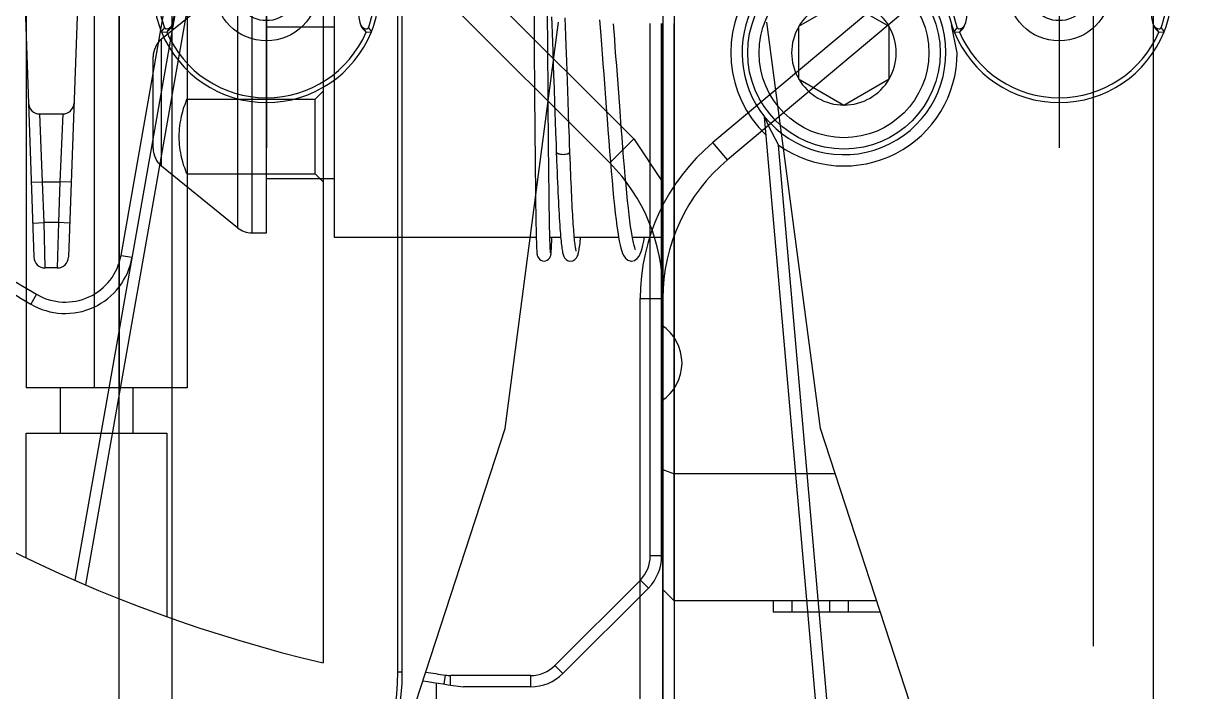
# Model space of a CAD drawing. Header units: millimetres. Extents: x -97344 to -49824, y -57049 to -40247.
# Drawn here: x -69317.9 to -69265.7, y -52841.4 to -52811.9 of the extents above; entities that cross this region are included whole.
import ezdxf

# ---------------------------------------------------------------- set-up
doc = ezdxf.new("R2010")
doc.units = ezdxf.units.MM
doc.header["$LTSCALE"] = 200
doc.linetypes.add('DOT_CENTER', pattern=[14, 12, -1, 0, -1])
for name, color, linetype in [('1', 7, 'Continuous'), ('DIM', 3, 'Continuous'), ('LAY0001', 7, 'Continuous'), ('LAY0012', 7, 'Continuous')]:
    doc.layers.add(name, color=color, linetype=linetype)

# ---------------------------------------------------------------- blocks, each defined once
blk = doc.blocks.new('23-D1024-A_DV_LOCATION_PIN_Absen-PL_2__337', base_point=(896.261, -3.18))
at = {"color": 7, "linetype": 'Continuous'}
for p, q in [((896.617, 3.699), (896.595, 3.644)), ((896.847, 3.704), (896.617, 3.699)), ((897.013, 3.547), (896.847, 3.704)), ((905.653, 3.704), (905.487, 3.547)), ((905.883, 3.699), (905.653, 3.704)), ((905.975, 3.457), (905.883, 3.699)), ((896.525, 3.457), (896.403, 3.045)), ((896.595, 3.644), (896.525, 3.457)), ((896.671, 3.28), (896.609, 3.057)), ((896.72, 3.436), (896.671, 3.28)), ((896.747, 3.513), (896.72, 3.436)), ((896.821, 3.569), (896.747, 3.513)), ((896.834, 3.57), (896.821, 3.569)), ((896.952, 3.537), (896.834, 3.57)), ((897.049, 3.464), (896.952, 3.537)), ((897.124, 3.287), (897.013, 3.547)), ((897.039, 3.479), (897.013, 3.547)), ((897.069, 3.433), (897.039, 3.479)), ((897.065, 3.452), (897.049, 3.464)), ((897.169, 3.06), (897.124, 3.287)), ((905.376, 3.287), (905.331, 3.06)), ((905.441, 3.466), (905.376, 3.287)), ((905.461, 3.479), (905.431, 3.433)), ((905.451, 3.464), (905.436, 3.453)), ((905.487, 3.547), (905.441, 3.466)), ((905.548, 3.537), (905.451, 3.464)), ((905.487, 3.547), (905.461, 3.479)), ((905.666, 3.57), (905.548, 3.537)), ((905.679, 3.569), (905.666, 3.57)), ((905.753, 3.513), (905.679, 3.569)), ((905.78, 3.436), (905.753, 3.513)), ((905.829, 3.28), (905.78, 3.436)), ((905.891, 3.057), (905.829, 3.28)), ((906.097, 3.045), (905.975, 3.457)), ((896.327, 2.692), (896.261, 2.149)), ((896.399, 3.03), (896.327, 2.692)), ((896.403, 3.045), (896.399, 3.03)), ((896.567, 2.883), (896.51, 2.579)), ((896.571, 2.897), (896.567, 2.883)), ((896.609, 3.057), (896.571, 2.897)), ((897.171, 3.044), (897.169, 3.06)), ((897.201, 2.701), (897.171, 3.044)), ((897.209, 2.473), (897.201, 2.701)), ((905.299, 2.701), (905.294, 2.584)), ((905.329, 3.044), (905.299, 2.701)), ((905.331, 3.06), (905.329, 3.044)), ((905.929, 2.897), (905.891, 3.057)), ((905.933, 2.883), (905.929, 2.897)), ((905.99, 2.579), (905.933, 2.883)), ((906.101, 3.03), (906.097, 3.045)), ((906.164, 2.741), (906.101, 3.03)), ((906.173, 2.692), (906.164, 2.741)), ((906.239, 2.149), (906.173, 2.692)), ((896.261, 2.149), (896.261, 1.49)), ((896.497, 2.489), (896.458, 2.104)), ((896.458, 2.104), (896.458, 1.535)), ((896.51, 2.579), (896.497, 2.489)), ((897.213, 2.152), (897.209, 2.473)), ((897.213, 1.488), (897.213, 2.152)), ((905.291, 2.473), (905.287, 2.152)), ((905.287, 2.152), (905.287, 1.488)), ((905.294, 2.584), (905.291, 2.473)), ((906.003, 2.489), (905.99, 2.579)), ((906.042, 2.104), (906.003, 2.489)), ((906.042, 1.535), (906.042, 2.104)), ((906.25, 1.82), (906.239, 2.149)), ((906.239, 1.49), (906.25, 1.82)), ((896.261, 1.49), (896.327, 0.948)), ((896.458, 1.535), (896.497, 1.15)), ((896.497, 1.15), (896.51, 1.06)), ((896.51, 1.06), (896.567, 0.756)), ((897.201, 0.938), (897.209, 1.166)), ((897.209, 1.166), (897.213, 1.488)), ((905.287, 1.488), (905.291, 1.166)), ((905.291, 1.166), (905.294, 1.055)), ((905.294, 1.055), (905.299, 0.938)), ((905.933, 0.756), (905.99, 1.06)), ((905.99, 1.06), (906.003, 1.15)), ((906.003, 1.15), (906.042, 1.535)), ((906.173, 0.948), (906.239, 1.49)), ((896.327, 0.948), (896.399, 0.61)), ((896.399, 0.61), (896.403, 0.594)), ((896.403, 0.594), (896.525, 0.183)), ((896.567, 0.756), (896.571, 0.742)), ((896.571, 0.742), (896.609, 0.583)), ((896.609, 0.583), (896.671, 0.359)), ((897.124, 0.353), (897.169, 0.58)), ((897.169, 0.58), (897.171, 0.595)), ((897.171, 0.595), (897.201, 0.938)), ((905.299, 0.938), (905.329, 0.595)), ((905.329, 0.595), (905.331, 0.58)), ((905.331, 0.58), (905.376, 0.353)), ((905.829, 0.359), (905.891, 0.583)), ((905.891, 0.583), (905.929, 0.742)), ((905.929, 0.742), (905.933, 0.756)), ((905.975, 0.183), (906.097, 0.594)), ((906.097, 0.594), (906.101, 0.61)), ((906.101, 0.61), (906.164, 0.898)), ((906.164, 0.898), (906.173, 0.948)), ((896.525, 0.183), (896.595, -0.005)), ((896.671, 0.359), (896.72, 0.203)), ((896.72, 0.203), (896.747, 0.126)), ((896.747, 0.126), (896.821, 0.07)), ((896.821, 0.07), (896.834, 0.07)), ((896.834, 0.07), (896.952, 0.102)), ((896.847, -0.064), (897.013, 0.092)), ((896.952, 0.102), (897.049, 0.175)), ((897.013, 0.092), (897.124, 0.353)), ((897.039, 0.16), (897.013, 0.092)), ((897.069, 0.206), (897.039, 0.16)), ((897.049, 0.175), (897.065, 0.187)), ((905.376, 0.353), (905.441, 0.173)), ((905.431, 0.206), (905.461, 0.16)), ((905.436, 0.187), (905.451, 0.175)), ((905.441, 0.173), (905.487, 0.092)), ((905.451, 0.175), (905.548, 0.102)), ((905.461, 0.16), (905.487, 0.092)), ((905.487, 0.092), (905.653, -0.064)), ((905.548, 0.102), (905.666, 0.07)), ((905.666, 0.07), (905.679, 0.07)), ((905.679, 0.07), (905.753, 0.126)), ((905.753, 0.126), (905.78, 0.203)), ((905.78, 0.203), (905.829, 0.359)), ((905.883, -0.06), (905.975, 0.183)), ((896.595, -0.005), (896.617, -0.06)), ((896.617, -0.06), (896.847, -0.064)), ((905.653, -0.064), (905.883, -0.06))]:
    blk.add_line(p, q, dxfattribs=at)
at = {"color": 140, "linetype": 'Continuous'}
for p, q in [((896.747, 3.513), (896.617, 3.699)), ((896.847, 3.704), (896.952, 3.537)), ((905.548, 3.537), (905.653, 3.704)), ((905.883, 3.699), (905.753, 3.513)), ((896.617, -0.06), (896.747, 0.126)), ((896.952, 0.102), (896.847, -0.064)), ((905.653, -0.064), (905.548, 0.102)), ((905.753, 0.126), (905.883, -0.06))]:
    blk.add_line(p, q, dxfattribs=at)
for radius in [2.276, 1.382]:
    blk.add_circle((901.25, 1.82), radius, dxfattribs=at)
at = {"color": 7, "linetype": 'Continuous'}
for start, end in [(22.0771, 157.9229), (202.0771, 337.9229)]:
    blk.add_arc((901.25, 1.82), 5, start, end, dxfattribs=at)
at = {"color": 140, "linetype": 'Continuous'}
for start, end in [(23.1678, 156.8322), (203.1678, 336.8322)]:
    blk.add_arc((901.25, 1.82), 4.789, start, end, dxfattribs=at)
at = {"layer": '1', "color": 1, "linetype": 'DOT_CENTER'}
for p, q in [((901.25, 8.82), (901.25, -5.18)), ((908.25, 1.82), (894.25, 1.82))]:
    blk.add_line(p, q, dxfattribs=at)
blk = doc.blocks.new('23-D1024-A_DV_LOCATION_PIN_Absen-PL__338', base_point=(431.261, -3.18))
at = {"color": 7, "linetype": 'Continuous'}
for p, q in [((431.617, 3.699), (431.595, 3.644)), ((431.847, 3.704), (431.617, 3.699)), ((432.013, 3.547), (431.847, 3.704)), ((440.653, 3.704), (440.487, 3.547)), ((440.883, 3.699), (440.653, 3.704)), ((440.975, 3.457), (440.883, 3.699)), ((431.525, 3.457), (431.403, 3.045)), ((431.595, 3.644), (431.525, 3.457)), ((431.671, 3.28), (431.609, 3.057)), ((431.72, 3.436), (431.671, 3.28)), ((431.747, 3.513), (431.72, 3.436)), ((431.821, 3.569), (431.747, 3.513)), ((431.834, 3.57), (431.821, 3.569)), ((431.952, 3.537), (431.834, 3.57)), ((432.049, 3.464), (431.952, 3.537)), ((432.124, 3.287), (432.013, 3.547)), ((432.039, 3.479), (432.013, 3.547)), ((432.069, 3.433), (432.039, 3.479)), ((432.065, 3.452), (432.049, 3.464)), ((432.169, 3.06), (432.124, 3.287)), ((440.376, 3.287), (440.331, 3.06)), ((440.441, 3.466), (440.376, 3.287)), ((440.461, 3.479), (440.431, 3.433)), ((440.451, 3.464), (440.436, 3.453)), ((440.487, 3.547), (440.441, 3.466)), ((440.548, 3.537), (440.451, 3.464)), ((440.487, 3.547), (440.461, 3.479)), ((440.666, 3.57), (440.548, 3.537)), ((440.679, 3.569), (440.666, 3.57)), ((440.753, 3.513), (440.679, 3.569)), ((440.78, 3.436), (440.753, 3.513)), ((440.829, 3.28), (440.78, 3.436)), ((440.891, 3.057), (440.829, 3.28)), ((441.097, 3.045), (440.975, 3.457)), ((431.327, 2.692), (431.261, 2.149)), ((431.399, 3.03), (431.327, 2.692)), ((431.403, 3.045), (431.399, 3.03)), ((431.567, 2.883), (431.51, 2.579)), ((431.571, 2.897), (431.567, 2.883)), ((431.609, 3.057), (431.571, 2.897)), ((432.171, 3.044), (432.169, 3.06)), ((432.201, 2.701), (432.171, 3.044)), ((432.209, 2.473), (432.201, 2.701)), ((440.299, 2.701), (440.294, 2.584)), ((440.329, 3.044), (440.299, 2.701)), ((440.331, 3.06), (440.329, 3.044)), ((440.929, 2.897), (440.891, 3.057)), ((440.933, 2.883), (440.929, 2.897)), ((440.99, 2.579), (440.933, 2.883)), ((441.101, 3.03), (441.097, 3.045)), ((441.164, 2.741), (441.101, 3.03)), ((441.173, 2.692), (441.164, 2.741)), ((441.239, 2.149), (441.173, 2.692)), ((431.261, 2.149), (431.261, 1.49)), ((431.497, 2.489), (431.458, 2.104)), ((431.458, 2.104), (431.458, 1.535)), ((431.51, 2.579), (431.497, 2.489)), ((432.213, 2.152), (432.209, 2.473)), ((432.213, 1.488), (432.213, 2.152)), ((440.291, 2.473), (440.287, 2.152)), ((440.287, 2.152), (440.287, 1.488)), ((440.294, 2.584), (440.291, 2.473)), ((441.003, 2.489), (440.99, 2.579)), ((441.042, 2.104), (441.003, 2.489)), ((441.042, 1.535), (441.042, 2.104)), ((441.25, 1.82), (441.239, 2.149)), ((441.239, 1.49), (441.25, 1.82)), ((431.261, 1.49), (431.327, 0.948)), ((431.458, 1.535), (431.497, 1.15)), ((431.497, 1.15), (431.51, 1.06)), ((431.51, 1.06), (431.567, 0.756)), ((432.201, 0.938), (432.209, 1.166)), ((432.209, 1.166), (432.213, 1.488)), ((440.287, 1.488), (440.291, 1.166)), ((440.291, 1.166), (440.294, 1.055)), ((440.294, 1.055), (440.299, 0.938)), ((440.933, 0.756), (440.99, 1.06)), ((440.99, 1.06), (441.003, 1.15)), ((441.003, 1.15), (441.042, 1.535)), ((441.173, 0.948), (441.239, 1.49)), ((431.327, 0.948), (431.399, 0.61)), ((431.399, 0.61), (431.403, 0.594)), ((431.403, 0.594), (431.525, 0.183)), ((431.567, 0.756), (431.571, 0.742)), ((431.571, 0.742), (431.609, 0.583)), ((431.609, 0.583), (431.671, 0.359)), ((432.124, 0.353), (432.169, 0.58)), ((432.169, 0.58), (432.171, 0.595)), ((432.171, 0.595), (432.201, 0.938)), ((440.299, 0.938), (440.329, 0.595)), ((440.329, 0.595), (440.331, 0.58)), ((440.331, 0.58), (440.376, 0.353)), ((440.829, 0.359), (440.891, 0.583)), ((440.891, 0.583), (440.929, 0.742)), ((440.929, 0.742), (440.933, 0.756)), ((440.975, 0.183), (441.097, 0.594)), ((441.097, 0.594), (441.101, 0.61)), ((441.101, 0.61), (441.164, 0.898)), ((441.164, 0.898), (441.173, 0.948)), ((431.525, 0.183), (431.595, -0.005)), ((431.671, 0.359), (431.72, 0.203)), ((431.72, 0.203), (431.747, 0.126)), ((431.747, 0.126), (431.821, 0.07)), ((431.821, 0.07), (431.834, 0.07)), ((431.834, 0.07), (431.952, 0.102)), ((431.847, -0.064), (432.013, 0.092)), ((431.952, 0.102), (432.049, 0.175)), ((432.013, 0.092), (432.124, 0.353)), ((432.013, 0.092), (432.039, 0.16)), ((432.039, 0.16), (432.069, 0.206)), ((432.049, 0.175), (432.065, 0.187)), ((440.376, 0.353), (440.441, 0.173)), ((440.431, 0.206), (440.461, 0.16)), ((440.436, 0.187), (440.451, 0.175)), ((440.441, 0.173), (440.487, 0.092)), ((440.451, 0.175), (440.548, 0.102)), ((440.461, 0.16), (440.487, 0.092)), ((440.487, 0.092), (440.653, -0.064)), ((440.548, 0.102), (440.666, 0.07)), ((440.666, 0.07), (440.679, 0.07)), ((440.679, 0.07), (440.753, 0.126)), ((440.753, 0.126), (440.78, 0.203)), ((440.78, 0.203), (440.829, 0.359)), ((440.883, -0.06), (440.975, 0.183)), ((431.595, -0.005), (431.617, -0.06)), ((431.617, -0.06), (431.847, -0.064)), ((440.653, -0.064), (440.883, -0.06))]:
    blk.add_line(p, q, dxfattribs=at)
at = {"color": 140, "linetype": 'Continuous'}
for p, q in [((431.747, 3.513), (431.617, 3.699)), ((431.847, 3.704), (431.952, 3.537)), ((440.548, 3.537), (440.653, 3.704)), ((440.883, 3.699), (440.753, 3.513)), ((431.617, -0.06), (431.747, 0.126)), ((431.952, 0.102), (431.847, -0.064)), ((440.653, -0.064), (440.548, 0.102)), ((440.753, 0.126), (440.883, -0.06))]:
    blk.add_line(p, q, dxfattribs=at)
for radius in [2.276, 1.382]:
    blk.add_circle((436.25, 1.82), radius, dxfattribs=at)
at = {"color": 7, "linetype": 'Continuous'}
for start, end in [(22.0771, 157.9229), (202.0771, 337.9229)]:
    blk.add_arc((436.25, 1.82), 5, start, end, dxfattribs=at)
at = {"color": 140, "linetype": 'Continuous'}
for start, end in [(23.1678, 156.8322), (203.1678, 336.8322)]:
    blk.add_arc((436.25, 1.82), 4.789, start, end, dxfattribs=at)
at = {"layer": '1', "color": 1, "linetype": 'DOT_CENTER'}
for p, q in [((436.25, 8.82), (436.25, -5.18)), ((443.25, 1.82), (429.25, 1.82))]:
    blk.add_line(p, q, dxfattribs=at)
blk = doc.blocks.new('PH_23_COMPONENTS_BASESTAND-0_5m_Absen-PL__347', base_point=(431.261, -23.18))
for name, p in [('23-D1024-A_DV_LOCATION_PIN_Absen-PL__338', (431.261, -3.18)), ('23-D1024-A_DV_LOCATION_PIN_Absen-PL_2__337', (896.261, -3.18))]:
    blk.add_blockref(name, p)
blk = doc.blocks.new('23-D1020-B_EXTRUSION-MAIN-BODY_BASESTAND-0_5m_Absen-PL__363', base_point=(418.75, -61.98))
at = {"color": 7, "linetype": 'Continuous'}
for p, q in [((419.25, 9.52), (419.25, -47.48)), ((418.75, 9.02), (418.75, -46.98)), ((907.05, -28.338), (907.05, 2.777)), ((907.25, -28.338), (907.25, 2.777)), ((431.75, -0.98), (431.505, 0.252)), ((426.282, -38.505), (423.246, -3.803)), ((423.246, -3.803), (423.455, -4.284)), ((423.455, -4.284), (423.533, -4.449)), ((423.533, -4.449), (423.857, -5.058)), ((426.738, -37.98), (423.857, -5.058))]:
    blk.add_line(p, q, dxfattribs=at)
at = {"color": 140, "linetype": 'Continuous'}
blk.add_line((907.25, -28.338), (907.05, -28.338), dxfattribs=at)
at = {"color": 7, "linetype": 'Continuous'}
for centre, radius, start, end in [((426.75, -0.98), 4.5, 218.8518, 151.1482), ((426.75, -0.98), 5, 143.3685, 226.6315), ((426.75, -0.98), 4.5, 151.1482, 218.8518), ((426.75, -0.98), 5, 234.6517, 360), ((897.25, -28.338), 9.8, 315, 0), ((897.25, -28.338), 10, 315, 0)]:
    blk.add_arc(centre, radius, start, end, dxfattribs=at)
blk = doc.blocks.new('23-D1023-B_CURAVLE-PLATE-RIGHT_Absen-PL__364', base_point=(865.652, -91.98))
at = {"color": 7, "linetype": 'Continuous'}
for p, q in [((941.239, 12.067), (920.965, -4.945)), ((941.881, 11.301), (921.608, -5.711)), ((917.75, -31.394), (917.75, -11.839)), ((918.75, -31.394), (918.75, -11.839))]:
    blk.add_line(p, q, dxfattribs=at)
at = {"color": 140, "linetype": 'Continuous'}
for p, q in [((921.608, -5.711), (920.965, -4.945)), ((917.75, -11.839), (918.75, -11.839))]:
    blk.add_line(p, q, dxfattribs=at)
at = {"color": 7, "linetype": 'Continuous'}
for radius in [9, 8]:
    blk.add_arc((926.75, -11.839), radius, 130, 180, dxfattribs=at)
blk = doc.blocks.new('CAP-SCREW-CYLINDRICAL-HEAD_DIN-912_M5x16_DIN-912_A2-70_STAINLESS-STEEL_4__366', base_point=(422.5, -5.23))
at = {"color": 7, "linetype": 'Continuous'}
for p, q in [((426.75, 1.329), (424.75, 0.174)), ((428.75, 0.174), (426.75, 1.329)), ((424.75, 0.174), (424.75, -2.135)), ((428.75, -2.135), (428.75, 0.174)), ((424.75, -2.135), (426.75, -3.29)), ((426.75, -3.29), (428.75, -2.135))]:
    blk.add_line(p, q, dxfattribs=at)
blk.add_circle((426.75, -0.98), 4.25, dxfattribs=at)
at = {"color": 140, "linetype": 'Continuous'}
blk.add_circle((426.75, -0.98), 3.75, dxfattribs=at)
at = {"color": 7, "linetype": 'Continuous'}
for start, end in [(90, 150), (30, 90), (150, 210), (330, 30), (210, 270), (270, 330)]:
    blk.add_arc((426.75, -0.98), 2.309, start, end, dxfattribs=at)
blk = doc.blocks.new('Top1', base_point=(668.75, -75.52))
at = {"color": 7, "linetype": 'Continuous'}
for p, q in [((400.761, 11.921), (417.468, -4.785)), ((399.7, 10.861), (416.407, -5.846)), ((417.468, -4.785), (418.75, -6.705))]:
    blk.add_line(p, q, dxfattribs=at)
at = {"color": 140, "linetype": 'Continuous'}
blk.add_line((416.407, -5.846), (417.468, -4.785), dxfattribs=at)
at = {"color": 7, "linetype": 'Continuous'}
blk.add_arc((410.75, -11.503), 8, 0, 45, dxfattribs=at)
at = {"layer": '1', "color": 1, "linetype": 'DOT_CENTER'}
for p, q in [((418.75, 43.169), (418.75, -93.98)), ((918.75, 43.169), (918.75, -93.98))]:
    blk.add_line(p, q, dxfattribs=at)
for name, p in [('23-D1020-B_EXTRUSION-MAIN-BODY_BASESTAND-0_5m_Absen-PL__363', (418.75, -61.98)), ('23-D1023-B_CURAVLE-PLATE-RIGHT_Absen-PL__364', (865.652, -91.98)), ('PH_23_COMPONENTS_BASESTAND-0_5m_Absen-PL__347', (431.261, -23.18)), ('CAP-SCREW-CYLINDRICAL-HEAD_DIN-912_M5x16_DIN-912_A2-70_STAINLESS-STEEL_4__366', (422.5, -5.23))]:
    blk.add_blockref(name, p)
blk = doc.blocks.new('*U1521')
blk.add_blockref('Top1', (0, -50.114))
blk = doc.blocks.new('*U1522')
at = {"layer": 'DIM', "color": 0, "linetype": 'ByBlock', "lineweight": -2, "transparency": 16777216}
for p in [(0, 0), (500, 0)]:
    blk.add_blockref('*U1521', p, dxfattribs=at)
blk = doc.blocks.new('2250')
at = {"color": 7, "linetype": 'Continuous'}
for p, q in [((-45111.781, -64477.34), (-45111.781, -64433.34)), ((-45566.123, -64433.84), (-45566.123, -64477.34)), ((-45109.439, -64477.34), (-45109.439, -64433.84)), ((-45606.556, -64436.813), (-45609.911, -64439.539)), ((-45606.556, -64436.813), (-45606.556, -64447.866)), ((-45605.926, -64436.59), (-45605.926, -64448.09)), ((-45605.281, -64448.09), (-45605.281, -64436.59)), ((-45602.281, -64448.29), (-45602.281, -64436.39)), ((-45605.281, -64438.99), (-45602.281, -64438.99)), ((-45592.692, -64438.544), (-45592.678, -64438.896)), ((-45592.678, -64438.896), (-45592.665, -64439.269)), ((-45592.075, -64438.981), (-45592.089, -64438.601)), ((-45592.06, -64439.387), (-45592.075, -64438.981)), ((-45587.781, -64463.84), (-45587.781, -64438.84)), ((-45587.281, -64464.34), (-45587.281, -64438.84)), ((-45580.818, -64456.724), (-45583.18, -64438.786)), ((-45094.743, -64456.724), (-45092.381, -64438.784)), ((-45088.331, -64462.361), (-45088.331, -64438.84)), ((-45087.831, -64462.361), (-45087.831, -64438.84)), ((-45592.852, -64440.551), (-45592.859, -64439.443)), ((-45592.665, -64439.269), (-45592.65, -64439.665)), ((-45592.045, -64439.817), (-45592.06, -64439.387)), ((-45609.911, -64445.14), (-45609.911, -64439.539)), ((-45593.459, -64439.517), (-45593.453, -64440.482)), ((-45592.65, -64439.665), (-45592.636, -64440.081)), ((-45592.021, -64440.505), (-45592.045, -64439.817)), ((-45610.281, -64444.364), (-45610.281, -64440.316)), ((-45593.453, -64440.482), (-45593.447, -64441.297)), ((-45592.847, -64441.352), (-45592.852, -64440.551)), ((-45592.636, -64440.081), (-45592.613, -64440.742)), ((-45591.961, -64442.269), (-45592.021, -64440.505)), ((-45593.447, -64441.297), (-45593.44, -64442.267)), ((-45592.841, -64442.149), (-45592.847, -64441.352)), ((-45590.387, -64441.09), (-45590.279, -64442.561)), ((-45589.684, -64442.491), (-45589.784, -64441.132)), ((-45593.44, -64442.267), (-45593.432, -64443.212)), ((-45592.835, -64442.93), (-45592.841, -64442.149)), ((-45592.556, -64442.414), (-45592.53, -64443.167)), ((-45591.943, -64442.801), (-45591.961, -64442.269)), ((-45592.83, -64443.537), (-45592.835, -64442.93)), ((-45592.53, -64443.167), (-45592.512, -64443.673)), ((-45591.924, -64443.338), (-45591.943, -64442.801)), ((-45593.432, -64443.212), (-45593.427, -64443.82)), ((-45592.825, -64444.123), (-45592.83, -64443.537)), ((-45592.512, -64443.673), (-45592.494, -64444.179)), ((-45591.905, -64443.877), (-45591.924, -64443.338)), ((-45593.427, -64443.82), (-45593.419, -64444.685)), ((-45592.821, -64444.546), (-45592.825, -64444.123)), ((-45593.419, -64444.685), (-45593.412, -64445.356)), ((-45592.817, -64444.954), (-45592.821, -64444.546)), ((-45591.869, -64444.837), (-45591.881, -64444.527)), ((-45606.556, -64447.866), (-45609.911, -64445.14)), ((-45592.812, -64445.344), (-45592.817, -64444.954)), ((-45605.281, -64445.69), (-45602.281, -64445.69)), ((-45593.412, -64445.356), (-45593.405, -64445.974)), ((-45592.808, -64445.716), (-45592.812, -64445.344)), ((-45592.804, -64446.069), (-45592.808, -64445.716)), ((-45593.405, -64445.974), (-45593.4, -64446.429)), ((-45592.8, -64446.402), (-45592.804, -64446.069)), ((-45593.4, -64446.429), (-45593.394, -64446.846)), ((-45592.796, -64446.715), (-45592.8, -64446.402)), ((-45592.792, -64447.007), (-45592.796, -64446.715)), ((-45593.394, -64446.846), (-45593.388, -64447.224)), ((-45593.388, -64447.224), (-45593.384, -64447.483)), ((-45592.787, -64447.277), (-45592.792, -64447.007)), ((-45592.783, -64447.526), (-45592.787, -64447.277)), ((-45593.384, -64447.483), (-45593.379, -64447.719)), ((-45593.379, -64447.719), (-45593.375, -64447.933)), ((-45592.779, -64447.754), (-45592.783, -64447.526)), ((-45592.776, -64447.893), (-45592.779, -64447.754)), ((-45605.926, -64448.09), (-45605.281, -64448.09)), ((-45593.367, -64448.29), (-45602.281, -64448.29)), ((-45593.375, -64447.933), (-45593.371, -64448.126)), ((-45593.371, -64448.126), (-45593.365, -64448.35)), ((-45593.365, -64448.35), (-45593.361, -64448.495)), ((-45592.773, -64448.024), (-45592.776, -64447.893)), ((-45592.77, -64448.145), (-45592.773, -64448.024)), ((-45592.767, -64448.257), (-45592.77, -64448.145)), ((-45592.765, -64448.361), (-45592.767, -64448.257)), ((-45592.287, -64448.29), (-45592.766, -64448.29)), ((-45592.762, -64448.455), (-45592.765, -64448.361)), ((-45592.679, -64448.395), (-45592.675, -64448.29)), ((-45589.73, -64448.29), (-45591.686, -64448.29)), ((-45587.781, -64448.29), (-45589.124, -64448.29)), ((-45589.076, -64448.531), (-45589.106, -64448.388)), ((-45593.361, -64448.495), (-45593.358, -64448.582)), ((-45593.358, -64448.582), (-45593.355, -64448.66)), ((-45593.355, -64448.66), (-45593.352, -64448.731)), ((-45593.352, -64448.731), (-45593.349, -64448.794)), ((-45593.349, -64448.794), (-45593.346, -64448.851)), ((-45593.346, -64448.851), (-45593.343, -64448.901)), ((-45592.759, -64448.542), (-45592.762, -64448.455)), ((-45592.756, -64448.62), (-45592.759, -64448.542)), ((-45592.753, -64448.691), (-45592.756, -64448.62)), ((-45592.751, -64448.753), (-45592.753, -64448.691)), ((-45592.748, -64448.808), (-45592.751, -64448.753)), ((-45592.745, -64448.856), (-45592.748, -64448.808)), ((-45592.698, -64448.818), (-45592.694, -64448.752)), ((-45592.694, -64448.752), (-45592.691, -64448.677)), ((-45592.691, -64448.677), (-45592.687, -64448.593)), ((-45592.687, -64448.593), (-45592.683, -64448.499)), ((-45592.683, -64448.499), (-45592.679, -64448.395)), ((-45574.006, -64477.649), (-45580.818, -64456.724)), ((-45101.556, -64477.649), (-45094.743, -64456.724)), ((-45587.781, -64458.547), (-45587.281, -64458.736)), ((-45580.163, -64458.736), (-45587.281, -64458.736)), ((-45087.831, -64462.361), (-45088.331, -64462.361)), ((-45088.77, -64463.422), (-45092.549, -64467.2)), ((-45088.77, -64463.422), (-45088.417, -64463.775)), ((-45587.781, -64463.84), (-45587.281, -64464.34)), ((-45088.417, -64463.775), (-45092.195, -64467.554)), ((-45578.339, -64464.34), (-45587.281, -64464.34)), ((-45582.912, -64464.34), (-45582.912, -64464.84)), ((-45582.083, -64464.34), (-45582.083, -64464.84)), ((-45580.426, -64464.34), (-45580.426, -64464.84)), ((-45579.597, -64464.34), (-45579.597, -64464.84)), ((-45578.176, -64464.84), (-45582.912, -64464.84)), ((-45097.429, -64468.018), (-45097.369, -64467.623)), ((-45093.609, -64467.64), (-45097.146, -64467.64)), ((-45097.146, -64468.06), (-45097.146, -64467.64)), ((-45093.609, -64468.14), (-45093.609, -64467.64)), ((-45092.195, -64467.554), (-45092.549, -64467.2)), ((-45097.781, -64467.956), (-45097.781, -64472.19)), ((-45093.609, -64468.14), (-45096.585, -64468.14))]:
    blk.add_line(p, q, dxfattribs=at)
for points in [[(-45593.469, -64437.867), (-45593.468, -64438.007), (-45593.467, -64438.149), (-45593.466, -64438.294), (-45593.466, -64438.441), (-45593.465, -64438.59), (-45593.464, -64438.741), (-45593.463, -64438.893), (-45593.459, -64439.517)], [(-45592.859, -64439.443), (-45592.863, -64438.831), (-45592.864, -64438.681), (-45592.865, -64438.533), (-45592.866, -64438.388), (-45592.867, -64438.244), (-45592.868, -64438.102), (-45592.868, -64437.963), (-45592.872, -64437.431)], [(-45590.574, -64438.683), (-45590.546, -64439.022), (-45590.517, -64439.385)], [(-45589.904, -64439.542), (-45589.932, -64439.195), (-45589.959, -64438.866)], [(-45590.517, -64439.385), (-45590.487, -64439.773), (-45590.455, -64440.187), (-45590.422, -64440.628), (-45590.387, -64441.09)], [(-45589.784, -64441.132), (-45589.816, -64440.705), (-45589.847, -64440.296), (-45589.876, -64439.908), (-45589.904, -64439.542)], [(-45592.613, -64440.742), (-45592.589, -64441.439), (-45592.581, -64441.679), (-45592.556, -64442.414)], [(-45590.279, -64442.561), (-45590.241, -64443.058), (-45590.204, -64443.547), (-45590.168, -64444.025), (-45590.131, -64444.49), (-45590.094, -64444.94), (-45590.057, -64445.372), (-45590.021, -64445.786), (-45589.985, -64446.178), (-45589.949, -64446.548), (-45589.913, -64446.895), (-45589.877, -64447.218), (-45589.841, -64447.518), (-45589.805, -64447.792), (-45589.77, -64448.041), (-45589.734, -64448.264)], [(-45589.106, -64448.388), (-45589.137, -64448.219), (-45589.168, -64448.026), (-45589.2, -64447.807), (-45589.233, -64447.563), (-45589.266, -64447.294), (-45589.3, -64446.999), (-45589.334, -64446.68), (-45589.369, -64446.336), (-45589.404, -64445.97), (-45589.439, -64445.584), (-45589.474, -64445.178), (-45589.509, -64444.756), (-45589.544, -64444.32), (-45589.579, -64443.873), (-45589.614, -64443.417), (-45589.649, -64442.955), (-45589.684, -64442.491)], [(-45592.494, -64444.179), (-45592.484, -64444.43), (-45592.466, -64444.904)], [(-45591.881, -64444.527), (-45591.895, -64444.145), (-45591.905, -64443.877)], [(-45592.466, -64444.904), (-45592.457, -64445.153), (-45592.447, -64445.396), (-45592.437, -64445.632), (-45592.427, -64445.862), (-45592.417, -64446.085), (-45592.407, -64446.301), (-45592.397, -64446.508), (-45592.388, -64446.709), (-45592.378, -64446.9), (-45592.368, -64447.084), (-45592.358, -64447.26), (-45592.348, -64447.427), (-45592.339, -64447.586), (-45592.329, -64447.736), (-45592.319, -64447.877), (-45592.31, -64448.01), (-45592.3, -64448.135), (-45592.291, -64448.251)], [(-45591.604, -64448.903), (-45591.603, -64448.906), (-45591.603, -64448.905), (-45591.607, -64448.892), (-45591.612, -64448.87), (-45591.619, -64448.839), (-45591.626, -64448.802), (-45591.633, -64448.757), (-45591.641, -64448.706), (-45591.648, -64448.647), (-45591.656, -64448.583), (-45591.664, -64448.511), (-45591.672, -64448.433), (-45591.681, -64448.348), (-45591.689, -64448.257), (-45591.697, -64448.158), (-45591.706, -64448.053), (-45591.714, -64447.941), (-45591.723, -64447.822), (-45591.731, -64447.696), (-45591.74, -64447.564), (-45591.748, -64447.425), (-45591.757, -64447.279), (-45591.765, -64447.126), (-45591.774, -64446.968), (-45591.783, -64446.803), (-45591.791, -64446.631), (-45591.8, -64446.454), (-45591.809, -64446.27), (-45591.817, -64446.081), (-45591.826, -64445.886), (-45591.834, -64445.686), (-45591.843, -64445.481), (-45591.852, -64445.271), (-45591.86, -64445.056), (-45591.869, -64444.837)], [(-45592.291, -64448.251), (-45592.281, -64448.359), (-45592.272, -64448.459), (-45592.262, -64448.551), (-45592.253, -64448.635), (-45592.243, -64448.712), (-45592.234, -64448.782), (-45592.225, -64448.844), (-45592.215, -64448.901), (-45592.205, -64448.953), (-45592.194, -64449.001), (-45592.182, -64449.044), (-45592.167, -64449.088), (-45592.147, -64449.134), (-45592.113, -64449.189), (-45592.047, -64449.262), (-45591.951, -64449.32), (-45591.852, -64449.34)], [(-45591.498, -64448.956), (-45591.488, -64448.905), (-45591.477, -64448.848), (-45591.467, -64448.785), (-45591.456, -64448.714), (-45591.446, -64448.636), (-45591.435, -64448.551), (-45591.424, -64448.457), (-45591.413, -64448.357), (-45591.407, -64448.29)], [(-45589.734, -64448.264), (-45589.699, -64448.459), (-45589.664, -64448.629), (-45589.629, -64448.774), (-45589.592, -64448.898), (-45589.554, -64449.002), (-45589.507, -64449.101), (-45589.43, -64449.207), (-45589.318, -64449.296), (-45589.179, -64449.339), (-45589.165, -64449.339)], [(-45589.165, -64449.34), (-45589.023, -64449.305), (-45588.908, -64449.22), (-45588.827, -64449.115), (-45588.775, -64449.015), (-45588.734, -64448.908), (-45588.694, -64448.78), (-45588.656, -64448.63), (-45588.617, -64448.452), (-45588.586, -64448.29)], [(-45593.343, -64448.901), (-45593.342, -64448.923), (-45593.341, -64448.944), (-45593.339, -64448.964), (-45593.337, -64448.983), (-45593.336, -64449), (-45593.334, -64449.016), (-45593.332, -64449.031), (-45593.33, -64449.045), (-45593.328, -64449.059), (-45593.325, -64449.074), (-45593.321, -64449.092), (-45593.314, -64449.115), (-45593.301, -64449.148), (-45593.273, -64449.196), (-45593.228, -64449.248), (-45593.167, -64449.297), (-45593.088, -64449.331), (-45593.024, -64449.34)], [(-45593.024, -64449.34), (-45592.965, -64449.332), (-45592.883, -64449.297), (-45592.819, -64449.247), (-45592.774, -64449.194), (-45592.747, -64449.146), (-45592.734, -64449.113), (-45592.727, -64449.089), (-45592.722, -64449.07), (-45592.719, -64449.054), (-45592.717, -64449.038), (-45592.715, -64449.022), (-45592.713, -64449.005), (-45592.711, -64448.988), (-45592.709, -64448.968), (-45592.707, -64448.948), (-45592.705, -64448.925), (-45592.704, -64448.901), (-45592.702, -64448.876), (-45592.698, -64448.818)], [(-45592.735, -64448.977), (-45592.735, -64448.978), (-45592.735, -64448.976), (-45592.736, -64448.972), (-45592.737, -64448.965), (-45592.738, -64448.955), (-45592.739, -64448.944), (-45592.74, -64448.93), (-45592.742, -64448.914), (-45592.743, -64448.897), (-45592.744, -64448.877), (-45592.745, -64448.856)], [(-45588.984, -64448.834), (-45588.984, -64448.834), (-45588.996, -64448.807), (-45589.02, -64448.741), (-45589.047, -64448.65), (-45589.076, -64448.531)], [(-45591.852, -64449.34), (-45591.757, -64449.321), (-45591.66, -64449.264), (-45591.592, -64449.192), (-45591.558, -64449.135), (-45591.537, -64449.089), (-45591.522, -64449.045), (-45591.51, -64449.003), (-45591.498, -64448.956)]]:
    blk.add_lwpolyline(points, dxfattribs=at)
for centre, radius, start, end in [((-45609.281, -64440.316), 1, 129.0939, 180), ((-45609.281, -64444.364), 1, 180, 230.9061), ((-45605.926, -64447.09), 1, 230.9061, 270), ((-45088.931, -64453.84), 2, 303.3765, 56.6235), ((-45089.831, -64462.361), 1.5, 315, 360), ((-45089.831, -64462.361), 2, 315, 360), ((-45087.781, -64403.84), 64.5, 260.66292, 261.45092), ((-45097.146, -64466.14), 1.5, 261.4509, 270), ((-45093.609, -64466.14), 1.5, 270, 315), ((-45093.609, -64466.14), 2, 270, 315), ((-45087.781, -64403.84), 64.9, 260.61002, 262.20303)]:
    blk.add_arc(centre, radius, start, end, dxfattribs=at)
for points, knots in [([(-45592.478, -64444.528), (-45592.478, -64444.543), (-45592.457, -64444.565), (-45592.423, -64444.582), (-45592.369, -64444.602), (-45592.287, -64444.62), (-45592.218, -64444.625), (-45592.181, -64444.625)], [0, 0, 0, 0, 0.134645, 0.235839, 0.35979, 0.660178, 1, 1, 1, 1]), ([(-45592.181, -64444.625), (-45592.143, -64444.625), (-45592.073, -64444.619), (-45591.991, -64444.602), (-45591.937, -64444.582), (-45591.903, -64444.564), (-45591.883, -64444.541), (-45591.883, -64444.527)], [0, 0, 0, 0, 0.341959, 0.643297, 0.766942, 0.867244, 1, 1, 1, 1])]:
    blk.add_open_spline(points, degree=3, knots=knots, dxfattribs=at)
at = {"layer": 'LAY0001', "color": 7, "linetype": 'Continuous'}
for p, q in [((-45115.881, -64428.84), (-45115.881, -64454.94)), ((-45113.724, -64463.438), (-45107.623, -64428.84)), ((-45113.252, -64463.641), (-45107.116, -64428.84)), ((-45112.881, -64428.84), (-45112.881, -64454.94)), ((-45111.781, -64428.84), (-45111.781, -64454.94)), ((-45108.781, -64428.84), (-45108.781, -64454.94)), ((-45102.781, -64428.84), (-45102.781, -64467.085)), ((-45116.117, -64432.84), (-45115.548, -64449.157)), ((-45113.444, -64432.84), (-45114.014, -64449.157)), ((-45111.701, -64449.084), (-45108.836, -64432.84)), ((-45103.131, -64442.19), (-45102.781, -64441.84)), ((-45108.808, -64442.234), (-45108.781, -64442.19)), ((-45108.781, -64442.19), (-45103.131, -64442.19)), ((-45103.131, -64445.49), (-45103.131, -64442.19)), ((-45115.285, -64442.84), (-45114.276, -64442.84)), ((-45115.163, -64445.84), (-45115.285, -64442.84)), ((-45114.276, -64442.84), (-45114.398, -64445.84)), ((-45108.808, -64445.445), (-45108.781, -64445.49)), ((-45108.781, -64445.49), (-45103.131, -64445.49)), ((-45103.131, -64445.49), (-45102.781, -64445.84)), ((-45115.663, -64445.857), (-45115.163, -64445.84)), ((-45115.163, -64445.84), (-45114.398, -64445.84)), ((-45115.1, -64447.64), (-45115.163, -64445.84)), ((-45114.398, -64445.84), (-45114.461, -64447.64)), ((-45113.899, -64445.857), (-45114.398, -64445.84)), ((-45115.6, -64447.657), (-45115.1, -64447.64)), ((-45114.461, -64447.64), (-45115.1, -64447.64)), ((-45115.048, -64449.64), (-45115.1, -64447.64)), ((-45114.461, -64447.64), (-45114.514, -64449.64)), ((-45113.962, -64447.657), (-45114.461, -64447.64)), ((-45111.701, -64449.084), (-45111.208, -64449.171)), ((-45114.514, -64449.64), (-45115.048, -64449.64)), ((-45115.431, -64450.805), (-45115.685, -64451.235)), ((-45108.781, -64454.94), (-45115.881, -64454.94)), ((-45114.381, -64454.94), (-45114.381, -64456.94)), ((-45111.181, -64454.94), (-45111.181, -64456.94)), ((-45115.881, -64456.94), (-45109.681, -64456.94)), ((-45115.881, -64462.452), (-45115.881, -64456.94)), ((-45109.681, -64456.94), (-45109.681, -64465.039))]:
    blk.add_line(p, q, dxfattribs=at)
for centre, radius, start, end in [((-45087.781, -64403.84), 55, 207.0357, 239.5127), ((-45087.781, -64403.84), 65, 203.70253, 256.65764), ((-45087.781, -64403.84), 54.5, 212.1481, 239.5127), ((-45115.285, -64442.34), 0.5, 182, 270), ((-45114.276, -64442.34), 0.5, 270, 358), ((-45114.163, -64448.65), 3, 239.5127, 350), ((-45115.048, -64449.14), 0.5, 182.0015, 270.0001), ((-45114.163, -64448.65), 2.5, 239.5127, 350), ((-45114.514, -64449.14), 0.5, 269.9999, 357.9982)]:
    blk.add_arc(centre, radius, start, end, dxfattribs=at)
blk.add_open_spline([(-45108.781, -64442.239), (-45108.781, -64442.23), (-45108.811, -64442.188), (-45108.849, -64442.36), (-45108.919, -64442.479), (-45109.004, -64442.789), (-45109.093, -64443.152), (-45109.151, -64443.606), (-45109.15, -64444.083), (-45109.091, -64444.534), (-45109.003, -64444.894), (-45108.919, -64445.201), (-45108.849, -64445.32), (-45108.811, -64445.491), (-45108.781, -64445.449), (-45108.781, -64445.44)], degree=3, knots=[0, 0, 0, 0, 0.007766, 0.032696, 0.089178, 0.175544, 0.290485, 0.429215, 0.573927, 0.711608, 0.825573, 0.911332, 0.967333, 0.992243, 1, 1, 1, 1], dxfattribs=at)
at = {"layer": 'LAY0012', "color": 7, "linetype": 'Continuous'}
blk.add_line((-45568.781, -64430.199), (-45568.781, -64466.337), dxfattribs=at)
blk = doc.blocks.new('*U1514')
at = {"layer": 'DIM', "color": 3}
blk.add_blockref('2250', (45347.11, 64440.647), dxfattribs=at)
blk = doc.blocks.new('*U1516')
at = {"layer": 'DIM', "color": 0, "linetype": 'ByBlock', "lineweight": -2, "transparency": 16777216}
for p in [(0, 0), (500, 0)]:
    blk.add_blockref('*U1514', p, dxfattribs=at)

msp = doc.modelspace()

# ---------------------------------------------------------------- block references
at = {"layer": 'DIM', "color": 3}
for name, p in [('*U1522', (-69539.665, -52837.614)), ('*U1516', (-69548.994, -52813.697))]:
    msp.add_blockref(name, p, dxfattribs=at)

doc.saveas('drawing.dxf')
